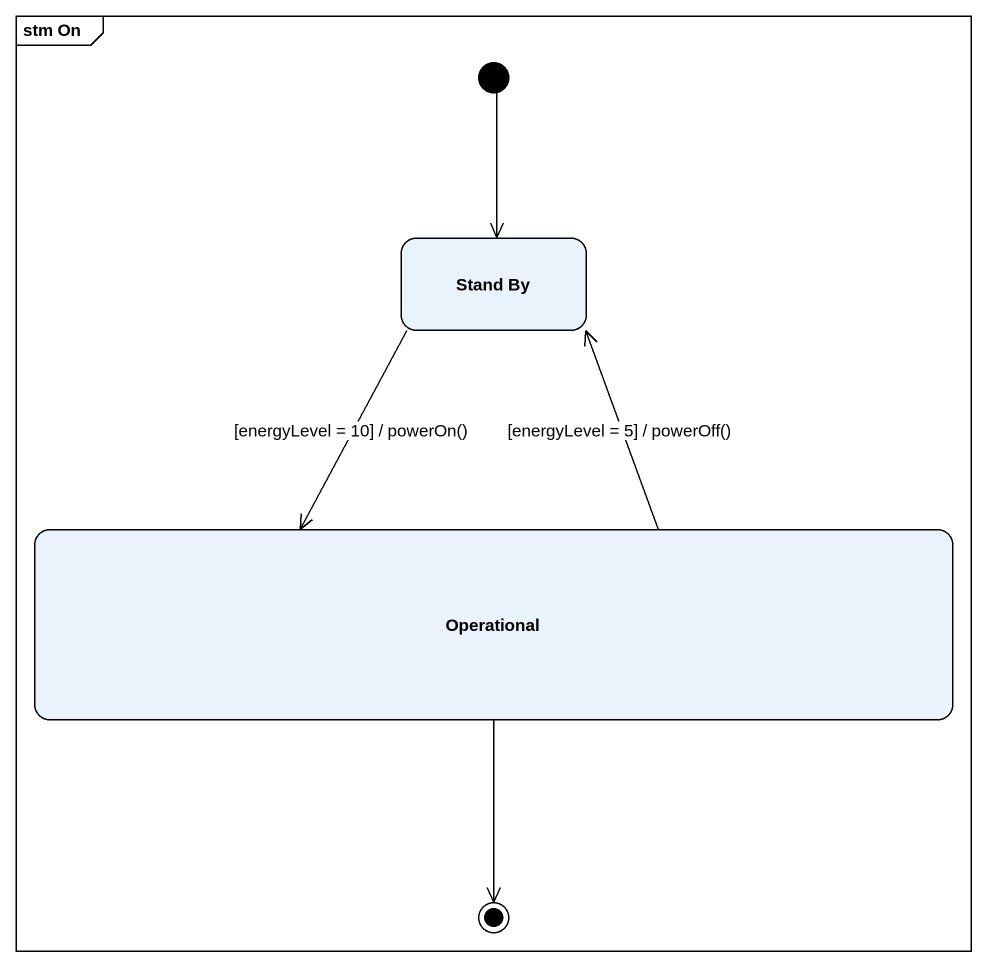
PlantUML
@startuml
mainframe stm On
hide empty description
state "Stand By" as Stand_By
state Operational
[*] --> Stand_By
Stand_By --> Operational : [energyLevel = 10] / powerOn()
Operational -up-> Stand_By : [energyLevel = 5] / powerOff()
Operational --> [*]
@enduml
